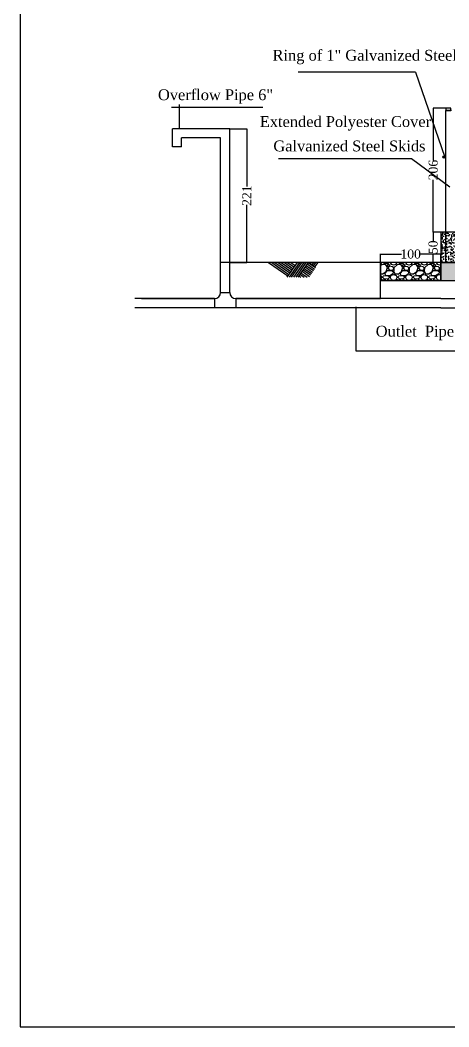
# Model space of a CAD drawing. Header units: centimetres. Extents: x 19229 to 39050, y 7691 to 15397.
# Drawn here: x 34349 to 35060, y 7691 to 9360 of the extents above; entities that cross this region are included whole.
import ezdxf

# ---------------------------------------------------------------- set-up
doc = ezdxf.new("R2010")
doc.units = ezdxf.units.CM
doc.layers.get('0').update_dxf_attribs({"linetype": 'CONTINUOUS'})
doc.layers.get('DEFPOINTS').update_dxf_attribs({"linetype": 'CONTINUOUS'})
doc.layers.add('FRAME', color=7, linetype='CONTINUOUS')
doc.styles.add('style2', font='times.ttf', dxfattribs={"height": 15})
doc.styles.add('style3', font='times.ttf', dxfattribs={"height": 25})
doc.dimstyles.get("Standard").update_dxf_attribs({"dimtxt": 15, "dimasz": 0.18, "dimexe": 0.18, "dimexo": 0.0625, "dimgap": 0.09, "dimtad": 0, "dimdec": 0, "dimzin": 0, "dimdsep": 46, "dimtxsty": 'style2', "dimcen": 0.09, "dimadec": 0, "dimazin": 0, "dimtfac": 1, "dimtdec": 0, "dimtofl": 0, "dimtmove": 0, "dimatfit": 3, "dimfxl": 1, "dimtolj": 1, "dimtzin": 0, "dimarcsym": 0})

# ---------------------------------------------------------------- blocks, each defined once
blk = doc.blocks.new('*D22')
at = {"color": 0, "lineweight": -2, "transparency": 16777216}
for p, q in [((34946.8, 8958.1), (34946.8, 8972)), ((34946.9, 8971.9), (34981.8, 8971.9)), ((35046.6, 8971.9), (35011.8, 8971.9)), ((35046.8, 8958.1), (35046.8, 8972))]:
    blk.add_line(p, q, dxfattribs=at)
at = {"color": 0, "transparency": 16777216}
for points in [[(34946.9, 8971.9), (34946.9, 8971.8), (34946.8, 8971.9)], [(35046.6, 8971.9), (35046.6, 8971.8), (35046.8, 8971.9)]]:
    blk.add_solid(points, dxfattribs=at)
at = {"layer": 'DEFPOINTS', "color": 0, "transparency": 16777216}
for p in [(34946.8, 8971.9), (34946.8, 8958), (35046.8, 8958)]:
    blk.add_point(p, dxfattribs=at)
at = {"color": 0, "transparency": 16777216, "insert": (34996.8, 8971.9), "char_height": 15, "attachment_point": 5, "style": 'style2'}
blk.add_mtext('\\A1;100', dxfattribs=at)
blk = doc.blocks.new('*D34')
at = {"color": 0, "lineweight": -2, "ltscale": 20, "transparency": 16777216}
for p, q in [((35046.7, 9008.1), (35033.8, 9008.1)), ((35034, 9007.9), (35034, 8993.4)), ((35034, 8958.3), (35034, 8972.9)), ((35046.7, 8958.1), (35033.8, 8958.1))]:
    blk.add_line(p, q, dxfattribs=at)
at = {"color": 0, "ltscale": 20, "transparency": 16777216}
for points in [[(35033.9, 9007.9), (35034, 9007.9), (35034, 9008.1)], [(35033.9, 8958.3), (35034, 8958.3), (35034, 8958.1)]]:
    blk.add_solid(points, dxfattribs=at)
at = {"layer": 'DEFPOINTS', "color": 0, "ltscale": 20, "transparency": 16777216}
for p in [(35034, 9008.1), (35046.8, 9008.1), (35046.8, 8958.1)]:
    blk.add_point(p, dxfattribs=at)
at = {"color": 0, "ltscale": 20, "transparency": 16777216, "insert": (35034, 8983.1), "char_height": 15, "attachment_point": 5, "rotation": 90, "style": 'style2'}
blk.add_mtext('\\A1;50', dxfattribs=at)
blk = doc.blocks.new('*D35')
at = {"color": 0, "lineweight": -2, "ltscale": 20, "transparency": 16777216}
for p, q in [((35055.2, 9214), (35034, 9214)), ((35034.2, 9213.9), (35034.2, 9127.1)), ((35034.2, 9008.3), (35034.2, 9095)), ((35046.7, 9008.1), (35034, 9008.1))]:
    blk.add_line(p, q, dxfattribs=at)
at = {"color": 0, "ltscale": 20, "transparency": 16777216}
for points in [[(35034.1, 9213.9), (35034.2, 9213.9), (35034.2, 9214)], [(35034.1, 9008.3), (35034.2, 9008.3), (35034.2, 9008.1)]]:
    blk.add_solid(points, dxfattribs=at)
at = {"layer": 'DEFPOINTS', "color": 0, "ltscale": 20, "transparency": 16777216}
for p in [(35055.3, 9214), (35034.2, 9008.1), (35046.8, 9008.1)]:
    blk.add_point(p, dxfattribs=at)
at = {"color": 0, "ltscale": 20, "transparency": 16777216, "insert": (35034.2, 9111.1), "char_height": 15, "attachment_point": 5, "rotation": 90, "style": 'style2'}
blk.add_mtext('\\A1;206', dxfattribs=at)
blk = doc.blocks.new('*D46')
at = {"color": 0, "lineweight": -2, "ltscale": 20}
for p, q in [((34696.8, 9179.4), (34725.3, 9179.4)), ((34725.1, 9179.3), (34725.1, 9083.9)), ((34725.1, 8958.2), (34725.1, 9053.6)), ((34696.8, 8958), (34725.3, 8958))]:
    blk.add_line(p, q, dxfattribs=at)
at = {"color": 0, "ltscale": 20}
for points in [[(34725, 9179.3), (34725.1, 9179.3), (34725.1, 9179.4)], [(34725, 8958.2), (34725.1, 8958.2), (34725.1, 8958)]]:
    blk.add_solid(points, dxfattribs=at)
at = {"layer": 'DEFPOINTS', "color": 0, "ltscale": 20}
for p in [(34696.8, 9179.4), (34725.1, 9179.4), (34696.8, 8958)]:
    blk.add_point(p, dxfattribs=at)
at = {"color": 0, "ltscale": 20, "insert": (34725.1, 9068.7), "char_height": 15, "attachment_point": 5, "rotation": 90, "style": 'style2'}
blk.add_mtext('\\A1;221', dxfattribs=at)

msp = doc.modelspace()

# ---------------------------------------------------------------- hatches: boundary and pattern name
at = {"ltscale": 20}
h = msp.add_hatch(color=7, dxfattribs=at)
h.dxf.hatch_style = 1
h.paths.add_polyline_path([(35050.2, 9132.7, 1), (35054.2, 9132.7, 1)])
at = {"ltscale": 500}
h = msp.add_hatch(dxfattribs=at)
h.set_pattern_fill('CONCRETE_C', scale=1.5, pattern_type=2)
h.set_pattern_definition([(50, (13731.527, -876.6085), (10.7589027, -0.941282), [1.125, -12.375]), (355, (13731.527, -876.609), (-2.08127, 11.282882), [0.9, -9.9]), (100.4514, (13732.423, -876.687), (8.6776407, 10.341593), [0.956103, -10.5171317]), (46.1842, (13731.527, -873.609), (16.008616, -2.482785), [1.6875, -18.5625]), (96.6356, (13732.861, -873.815), (14.019941, 14.611768), [1.434154, -15.775695]), (351.1842, (13731.527, -873.609), (14.019929, 14.611779), [1.35, -14.85]), (21, (13733.027, -874.3585), (8.9536058, -6.0392834), [1.125, -12.375]), (326, (13733.027, -874.359), (3.64973, 10.8772507), [0.9, -9.9]), (71.4514, (13733.773, -874.862), (12.6033394, 4.8379575), [0.956103, -10.5171317]), (37.5, (13731.527, -876.6085), (0.1823978, 4.9934078), [0, -9.78, 0, -10.05, 0, -9.9375]), (7.5, (13731.527, -876.6085), (3.9460431, 5.9161757), [0, -5.73, 0, -9.555, 0, -3.7875]), (327.5, (13728.182, -876.6085), (8.00733654, -0.3383231), [0, -3.75, 0, -11.7, 0, -15.525]), (317.5, (13726.682, -876.6085), (8.7477925, 1.5015747), [0, -4.875, 0, -7.77, 0, -11.025])])
h.paths.add_polyline_path([(35071.8, 9008.1), (35046.8, 9008.1), (35046.8, 8958), (35071.8, 8958)])
h = msp.add_hatch()
h.set_pattern_fill('GRAVEL')
h.set_pattern_definition([(228.0127875, (13701.5679, -617.3004), (-203.20000002, -228.59999999), [3.417214, -338.304836]), (184.969741, (13699.2819, -619.8404), (304.79999988, 25.400001447), [5.864047, -580.54049]), (132.510447, (13693.4399, -620.3484), (254.00000011, -279.3999999), [4.134815, -409.347228]), (267.273689, (13683.5339, -626.6984), (25.400000053, 508), [5.340045, -528.664374]), (292.833654, (13683.2799, -632.0324), (-127.00000001, 304.799999996), [5.236337, -518.398077]), (357.273689, (13685.3119, -636.8584), (-508, 25.400000053), [5.340045, -528.664374]), (37.6942405, (13690.6459, -637.1124), (-330.199999985, -254.00000002), [7.061937, -699.131153]), (72.2553284, (13696.2339, -632.7944), (177.800000048, 558.799999985), [6.667195, -660.052566]), (121.4295656, (13698.2659, -626.4444), (-203.20000003, 330.19999998), [5.35813, -530.455457]), (175.236358, (13695.4719, -621.8724), (279.4, -25.40000004), [6.117133, -299.73937]), (222.3974378, (13689.3759, -621.3644), (-304.79999999, -279.40000001), [7.91078, -783.167725]), (138.814075, (13708.6799, -626.9524), (-177.8, 152.40000001), [2.700045, -267.305658]), (171.4692344, (13706.6479, -625.1744), (330.20000001, -50.79999994), [5.13682, -508.54639]), (225, (13701.568, -624.412), (-4e-15, -25.4), [3.592093, -32.32893]), (203.19859, (13699.79, -621.3644), (127, 50.8), [1.934413, -191.506224]), (291.80141, (13698.012, -622.1264), (-25.4, 76.2), [2.735656, -134.04753]), (30.963757, (13699.028, -624.6664), (76.2, 50.8), [4.443197, -143.662982]), (161.56505, (13702.838, -622.38), (50.8, -25.4), [3.212871, -77.10898]), (16.38954, (13683.2799, -622.1264), (254, 76.2), [4.50088, -445.588267]), (70.346176, (13687.5979, -620.8564), (-101.60000001, -279.4), [3.77599, -373.822157]), (293.19859, (13702.838, -617.3004), (-50.8, 127), [3.8688, -189.571836]), (343.61046, (13704.3619, -620.8564), (-254.000000005, 76.19999998), [4.50088, -445.588267]), (339.443955, (13683.28, -637.8744), (-127, 50.8), [4.340352, -212.677343]), (294.775141, (13687.3439, -639.3984), (-127.00000015, 279.39999993), [3.63672, -360.035934]), (66.80141, (13703.092, -642.7004), (50.8, 127), [3.8688, -189.571836]), (17.354025, (13704.6159, -639.1444), (-330.19999999, -101.60000002), [4.257827, -421.52376]), (69.443955, (13690.646, -642.7004), (-50.8, -127), [2.170176, -214.84752]), (101.309932, (13701.568, -642.7004), (-25.4, 101.6), [1.295146, -128.21995]), (165.963757, (13701.314, -641.4304), (76.2, -25.4), [5.236337, -99.490546]), (186.009006, (13696.2339, -640.1604), (254, 25.40000001), [4.85267, -480.413649]), (303.690068, (13699.028, -626.9524), (-25.4, 50.8), [3.66324, -87.917764]), (353.1572266, (13701.0599, -630.0004), (431.800000003, -50.799999977), [6.395568, -633.16009]), (60.945396, (13707.4099, -630.7624), (-101.6, -177.8), [2.615082, -258.893923]), (90, (13708.68, -628.476), (-25.4, 25.4), [1.524, -23.876]), (120.256437, (13695.7259, -639.3984), (101.59999999, -177.8), [3.52867, -349.339408]), (48.0127875, (13693.9479, -636.3504), (203.20000002, 228.59999999), [6.83443, -334.887622]), (0, (13698.52, -631.27), (25.4, 25.4), [6.604, -18.796]), (325.3048465, (13705.1239, -631.2704), (254.0000001, -177.79999986), [4.016096, -397.593167]), (254.054604, (13708.426, -633.5564), (-25.4, -101.6), [3.69829, -181.2165]), (207.6459754, (13707.4099, -637.1124), (-482.60000002, -253.999999966), [6.02145, -596.124644]), (175.4260787, (13702.0759, -639.9064), (-330.2, 25.4), [6.370295, -630.658465])])
h.paths.add_polyline_path([(35046.8, 8958), (34946.8, 8958), (34946.8, 8928), (35046.8, 8928)])
h = msp.add_hatch()
h.set_pattern_fill('GRAVEL', scale=0.9)
h.set_pattern_definition([(228.0127875, (14205.1492, -829.217), (-182.88000001, -205.73999999), [3.075493, -304.474353]), (184.969741, (14203.0918, -831.503), (274.31999989, 22.860001302), [5.277642, -522.48644]), (132.510447, (14197.834, -831.9602), (228.6000001, -251.45999991), [3.721334, -368.412505]), (267.273689, (14188.9186, -837.6752), (22.86000005, 457.2), [4.80604, -475.797937]), (292.833654, (14188.69, -842.4758), (-114.30000001, 274.319999996), [4.712703, -466.55827]), (357.273689, (14190.5188, -846.8192), (-457.2, 22.86000005), [4.80604, -475.797937]), (37.6942405, (14195.3194, -847.0478), (-297.179999987, -228.600000017), [6.355743, -629.218038]), (72.2553284, (14200.3486, -843.1616), (160.020000043, 502.919999986), [6.000476, -594.04731]), (121.4295656, (14202.1774, -837.4466), (-182.880000026, 297.179999984), [4.822317, -477.409911]), (175.236358, (14199.6628, -833.3318), (251.46, -22.86000004), [5.50542, -269.765433]), (222.3974378, (14194.1764, -832.8746), (-274.319999991, -251.46000001), [7.119701, -704.850953]), (138.814075, (14211.55, -837.9038), (-160.02, 137.16000001), [2.43004, -240.575092]), (171.4692344, (14209.7212, -836.3036), (297.18000001, -45.71999995), [4.623138, -457.69175]), (225, (14205.15, -835.618), (-3e-15, -22.86), [3.232884, -29.096038]), (203.19859, (14203.549, -832.8746), (114.3, 45.72), [1.740972, -172.355601]), (291.80141, (14201.949, -833.5604), (-22.86, 68.58), [2.46209, -120.642777]), (30.963757, (14202.8632, -835.8464), (68.58, 45.72), [3.998877, -129.296683]), (161.56505, (14206.292, -833.789), (45.72, -22.86), [2.891584, -69.398083]), (16.3895403, (14188.69, -833.5604), (228.6, 68.58), [4.050792, -401.02944]), (70.346176, (14192.5762, -832.4174), (-91.44000001, -251.46), [3.39839, -336.439941]), (293.19859, (14206.2922, -829.217), (-45.72, 114.3), [3.48192, -170.614652]), (343.6104597, (14207.6638, -832.4174), (-228.600000005, 68.579999984), [4.050792, -401.02944]), (339.443955, (14188.69, -847.7336), (-114.3, 45.72), [3.906317, -191.409609]), (294.7751406, (14192.3476, -849.1052), (-114.30000014, 251.45999994), [3.27305, -324.03234]), (66.80141, (14206.5208, -852.077), (45.72, 114.3), [3.48192, -170.614652]), (17.3540246, (14207.8924, -848.8766), (-297.179999994, -91.44000002), [3.832045, -379.371384]), (69.443955, (14195.3194, -852.077), (-45.72, -114.3), [1.953158, -193.362767]), (101.309932, (14205.149, -852.077), (-22.86, 91.44), [1.165631, -115.397955]), (165.963757, (14204.9206, -850.934), (68.58, -22.86), [4.712703, -89.541491]), (186.009006, (14200.3486, -849.791), (228.6, 22.86000001), [4.367403, -432.372284]), (303.690068, (14202.863, -837.904), (-22.86, 45.72), [3.296915, -79.125987]), (353.1572266, (14204.692, -840.647), (388.620000002, -45.71999998), [5.75601, -569.844082]), (60.945396, (14210.407, -841.3328), (-91.44, -160.02), [2.353574, -233.00453]), (90, (14211.55, -839.275), (-22.86, 22.86), [1.3716, -21.4884]), (120.256437, (14199.8914, -849.1052), (91.43999999, -160.02000001), [3.175803, -314.405467]), (48.0127875, (14198.2912, -846.362), (182.88000002, 205.73999999), [6.150986, -301.39886]), (0, (14202.406, -841.79), (22.86, 22.86), [5.9436, -16.9164]), (325.3048465, (14208.3496, -841.79), (228.60000009, -160.01999988), [3.614486, -357.83385]), (254.054604, (14211.3214, -843.8474), (-22.86, -91.44), [3.328462, -163.09485]), (207.6459754, (14210.407, -847.0478), (-434.340000016, -228.59999997), [5.419306, -536.51218]), (175.4260787, (14205.6064, -849.5624), (-297.18, 22.86), [5.733265, -567.592618])])
h.paths.add_polyline_path([(35403.8, 8958), (35046.8, 8958), (35046.8, 8928), (35403.8, 8928)])

# ---------------------------------------------------------------- linework, layer by layer
at = {"color": 7}
for p, q in [((35005, 9273.5), (34810.5, 9273.5)), ((34600.5, 9215.4), (34751.7, 9215.4)), ((34613.3, 9219.7), (34613.3, 9179.4)), ((35054.3, 9210), (35054.3, 8958)), ((34696.8, 9179.4), (34601.8, 9179.4)), ((34601.8, 9149.4), (34601.8, 9179.4)), ((34696.8, 8908), (34696.8, 9179.4)), ((34681.8, 9164.4), (34616.8, 9164.4)), ((34616.8, 9149.4), (34616.8, 9164.4)), ((34681.8, 8908), (34681.8, 9164.4)), ((34616.8, 9149.4), (34601.8, 9149.4)), ((34998.2, 9129.5), (34777.5, 9129.5)), ((35061.8, 9083), (34998.2, 9129.5)), ((34761.2, 8958), (34793.1, 8935.8)), ((34766.5, 8958), (34794.9, 8938.2)), ((35046.8, 8958), (34771.7, 8958)), ((34771.7, 8958), (34796.6, 8940.7)), ((34776.9, 8958), (34798.3, 8943.2)), ((34782.2, 8958), (34800, 8945.6)), ((34787.4, 8958), (34801.7, 8948.1)), ((34808.7, 8958), (34791.5, 8933.5)), ((34792.7, 8958), (34803.4, 8950.5)), ((34812.3, 8958), (34795.2, 8933.5)), ((34797.9, 8958), (34805.2, 8953)), ((34816, 8958), (34798.9, 8933.5)), ((34819.6, 8958), (34802.5, 8933.5)), ((34823.3, 8958), (34806.2, 8933.5)), ((34827, 8958), (34809.8, 8933.5)), ((34818.4, 8945.7), (34830.7, 8937.2)), ((34820.1, 8948.2), (34832.4, 8939.6)), ((34821.8, 8950.7), (34834.1, 8942.1)), ((34823.5, 8953.1), (34835.8, 8944.5)), ((34825.2, 8955.6), (34837.5, 8947)), ((34827, 8958), (34839.3, 8949.5)), ((34831.8, 8958), (34830.2, 8955.8)), ((34835.5, 8958), (34832.7, 8954)), ((34839.2, 8958), (34835.2, 8952.3)), ((34842.8, 8958), (34837.6, 8950.6)), ((34811.5, 8935.9), (34815, 8933.5)), ((34813.2, 8938.4), (34820.2, 8933.5)), ((34814.9, 8940.8), (34825.5, 8933.5)), ((34816.7, 8943.3), (34829, 8934.7)), ((34816.7, 8943.3), (34829, 8934.7)), ((34671.8, 8898), (34539.3, 8898)), ((34671.8, 8898), (34671.8, 8883)), ((34681.8, 8908), (34696.8, 8908)), ((35046.8, 8898), (34706.8, 8898)), ((34706.8, 8898), (34706.8, 8883)), ((34646.8, 8883), (34539.3, 8883)), ((35046.8, 8883), (34646.8, 8883)), ((34906.1, 8884.2), (34906.1, 8811.4)), ((34906.1, 8811.4), (35121.3, 8811.4))]:
    msp.add_line(p, q, dxfattribs=at)
at = {"color": 7, "ltscale": 20}
for p, q in [((35005, 9273.5), (35053.2, 9132.3)), ((35064.3, 9210), (35054.3, 9210)), ((35046.8, 8898), (35403.8, 8898)), ((35046.8, 8883), (35403.8, 8883))]:
    msp.add_line(p, q, dxfattribs=at)
for points in [[(35055.3, 9210), (35063.3, 9210), (35063.3, 9214), (35055.3, 9214)], [(35046.8, 8928), (35403.8, 8928), (35403.8, 8958), (35046.8, 8958)]]:
    msp.add_lwpolyline(points, close=True, dxfattribs=at)
at = {"color": 7, "ltscale": 100}
for points in [[(35046.8, 8958.1), (35071.8, 8958.1), (35071.8, 9008.1), (35046.8, 9008.1)], [(35046.8, 8958), (35071.8, 8958), (35071.8, 9008.1), (35046.8, 9008.1)], [(35046.8, 8958), (35071.8, 8958), (35071.8, 9008.1), (35046.8, 9008.1)]]:
    msp.add_lwpolyline(points, close=True, dxfattribs=at)
at = {"color": 7}
for points in [[(34706.8, 8898), (34946.8, 8898), (34946.8, 8958), (34681.8, 8958)], [(34550.8, 8898), (34671.8, 8898)]]:
    msp.add_lwpolyline(points, dxfattribs=at)
msp.add_lwpolyline([(35046.8, 8958), (34946.8, 8958), (34946.8, 8928), (35046.8, 8928)], close=True, dxfattribs=at)
at = {"color": 7, "ltscale": 20}
msp.add_circle((35052.2, 9132.7), 2, dxfattribs=at)
at = {"color": 7}
for centre, start, end in [((34671.8, 8908), 270, 0), ((34706.8, 8908), 180, 270)]:
    msp.add_arc(centre, 10, start, end, dxfattribs=at)
at = {"layer": 'FRAME', "linetype": 'Continuous', "ltscale": 0.05}
msp.add_line((34349.4, 10721.4), (34349.4, 7690.9), dxfattribs=at)
at = {"layer": 'FRAME', "color": 0}
msp.add_line((34349.4, 7690.9), (38759.9, 7690.9), dxfattribs=at)

# ---------------------------------------------------------------- texts
at = {"color": 7, "style": 'style3'}
for s, p in [('Ring of 1" Galvanized Steel Pipe  3.25 mm', (34767.9, 9292.4)), ('Overflow Pipe 6"', (34577.9, 9227)), ('Extended Polyester Cover ', (34746.7, 9182.5)), ('Galvanized Steel Skids', (34769.2, 9142.1)), ('Outlet  Pipe 6"', (34938.9, 8835))]:
    msp.add_text(s, height=18, dxfattribs=at).set_placement(p)

# ---------------------------------------------------------------- dimensions: what is measured, and where the dimension line sits
at = {"color": 7, "ltscale": 20}
for base, p1, p2, picture, middle in [((35034.2, 9008.1), (35055.3, 9214), (35046.8, 9008.1), '*D35', (35034.2, 9111.1)), ((34725.1, 9179.4), (34696.8, 8958), (34696.8, 9179.4), '*D46', (34725.1, 9068.7)), ((35034, 9008.1), (35046.8, 8958.1), (35046.8, 9008.1), '*D34', (35034, 8983.1))]:
    dim = msp.add_linear_dim(base=base, p1=p1, p2=p2, angle=90, dimstyle='Standard', dxfattribs=at)
    dim.commit()
    dim.dimension.update_dxf_attribs({"geometry": picture, "text_midpoint": middle})
at = {"color": 7}
dim = msp.add_linear_dim(base=(34946.8, 8971.9), p1=(35046.8, 8958), p2=(34946.8, 8958), dimstyle='Standard', dxfattribs=at)
dim.commit()
dim.dimension.update_dxf_attribs({"geometry": '*D22', "text_midpoint": (34996.8, 8971.9)})

doc.saveas('drawing.dxf')
